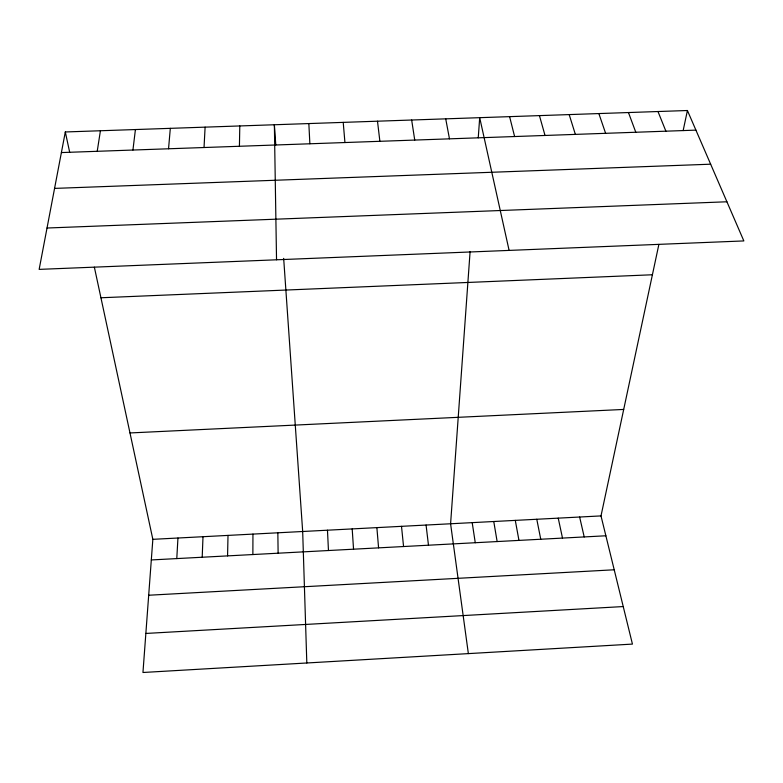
<?xml version="1.0" encoding="UTF-8"?>
<svg xmlns="http://www.w3.org/2000/svg" width="783" height="783" viewBox="0 0 783 783"><rect width="100%" height="100%" fill="white"/><g stroke="black" fill="none" stroke-linecap="round" stroke-linejoin="round"><path stroke-width="1.17" d="M252.87 554.54L252.948 534.094M239.422 146.274L239.794 125.946M227.569 555.891L228.01 535.406M202.2 557.232L203.003 536.707M204.03 147.527L205.107 127.149M176.782 558.582L177.947 538.019M470.103 251.49L450.587 523.768L468.361 653.609M478.247 137.818L479.695 117.675L509.107 250.413M94.361 267.169L152.842 539.33L142.956 672.489L632.439 644.096L601.001 515.909L658.885 244.384M168.541 148.78L170.322 128.343M132.934 150.042L135.42 129.547M97.219 151.305L100.42 130.751M65.312 131.965L39.15 269.381L743.85 240.929L687.425 110.511L65.312 131.965L69.677 152.264M683.148 130.575L687.425 110.511M145.853 633.447L623.239 606.561M148.692 595.237L614.215 569.779M151.315 559.943L605.876 535.778M152.842 539.33L601.001 515.909M129.978 432.95L623.699 409.44M100.938 297.765L652.405 274.764M47.029 228.019L726.908 201.779M54.565 188.4L710.651 164.195M61.397 152.568L695.911 130.125M657.984 111.529L665.893 131.192M628.465 112.546L635.796 132.258M598.858 113.564L605.621 133.325M569.182 114.592L575.368 134.392M539.438 115.62L545.027 135.469M509.606 116.647L514.607 136.536M579.635 517.025L584.206 536.932M558.23 518.14L562.497 538.087M536.786 519.266L540.75 539.242M445.723 118.85L449.471 138.845M515.292 520.392L518.963 540.397M493.77 521.517L497.136 541.562M411.662 120.024L414.736 140.069M472.198 522.643L475.261 542.727M426.069 525.05L428.477 545.213M377.494 121.199L379.882 141.302M401.503 526.333L403.558 546.534M343.218 122.383L344.931 142.545M376.877 527.625L378.581 547.865M275.782 144.982L274.373 124.761L276.536 259.799M283.671 258.37L302.678 531.5L306.819 662.986M352.193 528.916L353.544 549.186M308.845 123.567L309.862 143.778M327.47 530.208L328.459 550.527M277.848 532.802L278.122 553.199"/></g></svg>
